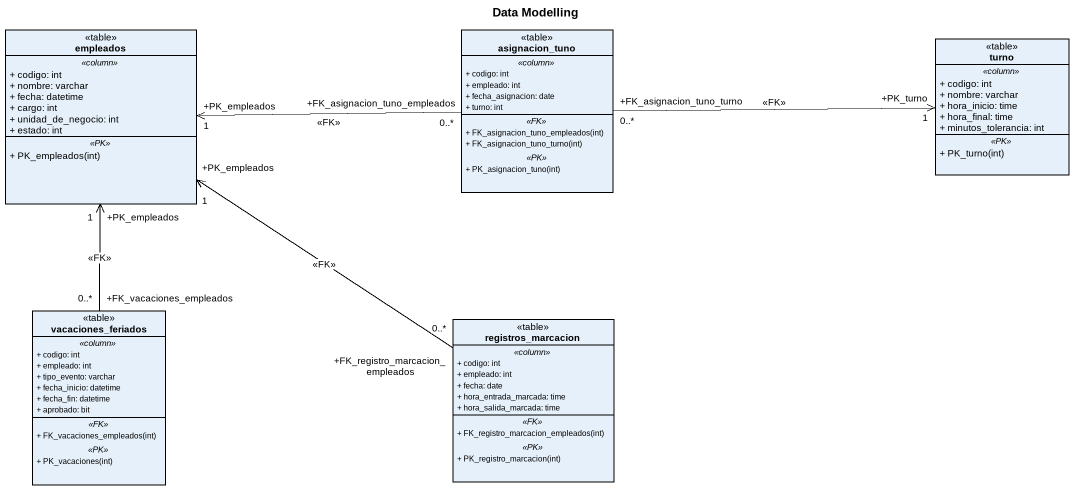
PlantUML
@startuml
title Data Modelling
hide circle
hide empty members
skinparam classAttributeIconSize 0
class empleados <<table>> {
  .. <<column>> ..
  + codigo: int
  + nombre: varchar
  + fecha: datetime
  + cargo: int
  + unidad_de_negocio: int
  + estado: int
  .. <<PK>> ..
  + PK_empleados(int)
}
class asignacion_tuno <<table>> {
  .. <<column>> ..
  + codigo: int
  + empleado: int
  + fecha_asignacion: date
  + turno: int
  .. <<FK>> ..
  + FK_asignacion_tuno_empleados(int)
  + FK_asignacion_tuno_turno(int)
  .. <<PK>> ..
  + PK_asignacion_tuno(int)
}
class turno <<table>> {
  .. <<column>> ..
  + codigo: int
  + nombre: varchar
  + hora_inicio: time
  + hora_final: time
  + minutos_tolerancia: int
  .. <<PK>> ..
  + PK_turno(int)
}
class vacaciones_feriados <<table>> {
  .. <<column>> ..
  + codigo: int
  + empleado: int
  + tipo_evento: varchar
  + fecha_inicio: datetime
  + fecha_fin: datetime
  + aprobado: bit
  .. <<FK>> ..
  + FK_vacaciones_empleados(int)
  .. <<PK>> ..
  + PK_vacaciones(int)
}
class registros_marcacion <<table>> {
  .. <<column>> ..
  + codigo: int
  + empleado: int
  + fecha: date
  + hora_entrada_marcada: time
  + hora_salida_marcada: time
  .. <<FK>> ..
  + FK_registro_marcacion_empleados(int)
  .. <<PK>> ..
  + PK_registro_marcacion(int)
}
asignacion_tuno "+FK_asignacion_tuno_empleados\n0..*" -left-> "+PK_empleados\n1" empleados : <<FK>>
asignacion_tuno "+FK_asignacion_tuno_turno\n0..*" -right-> "+PK_turno\n1" turno : <<FK>>
vacaciones_feriados "+FK_vacaciones_empleados\n0..*" -up-> "+PK_empleados\n1" empleados : <<FK>>
registros_marcacion "+FK_registro_marcacion_empleados\n0..*" -up-> "+PK_empleados\n1" empleados : <<FK>>
@enduml
